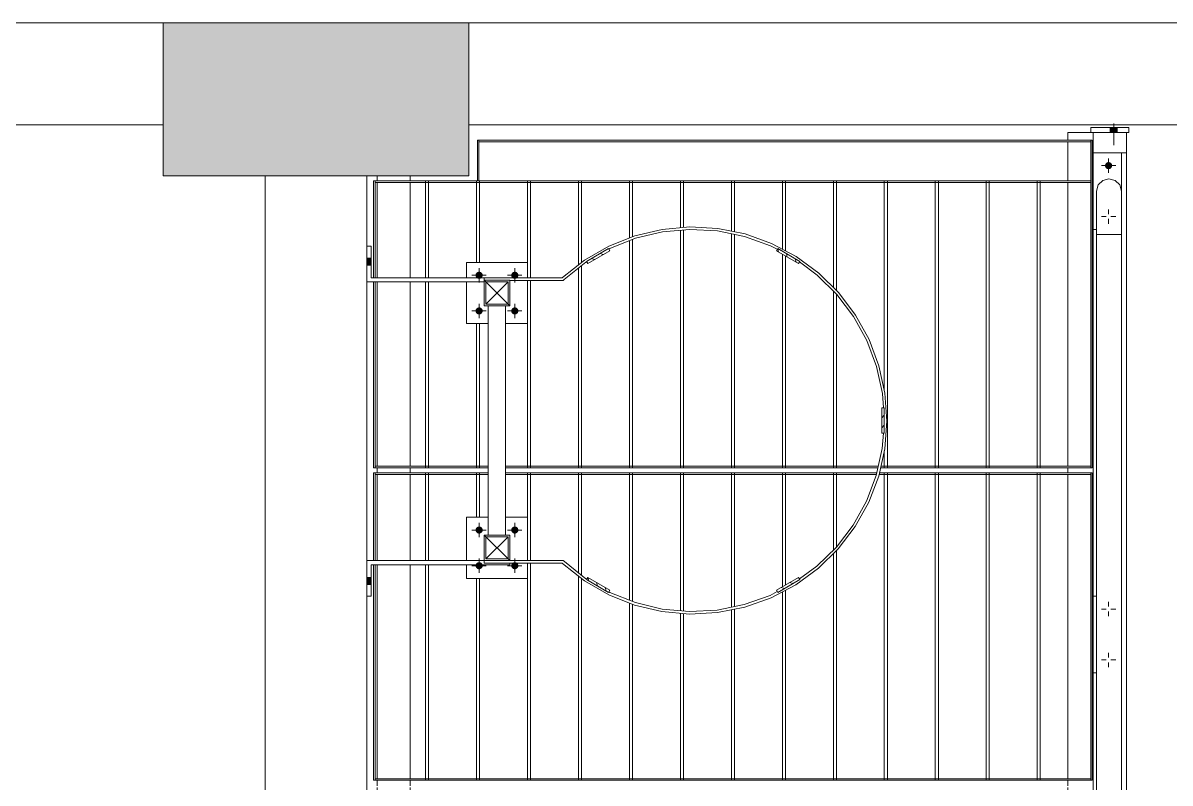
# Model space of a CAD drawing. Header units: millimetres. Extents: x -187664 to 435448, y -313239 to 299894.
# Drawn here: x 37940 to 40190, y -81295 to -79804 of the extents above; entities that cross this region are included whole.
import ezdxf

# ---------------------------------------------------------------- set-up
doc = ezdxf.new("R2010")
doc.units = ezdxf.units.MM
doc.linetypes.add('XKITLINE00', pattern=[0])
for name, color, linetype in [('000 - EXISTING_BUILDING_MAIN_COLOR_1', 7, 'Continuous'), ('000 - EXISTING_BUILDING_MAIN_COLOR_251', 7, 'Continuous'), ('000 - EXISTING_CONCRETE_MAIN_COLOR_1', 7, 'Continuous')]:
    doc.layers.add(name, color=color, linetype=linetype)
doc.layers.add('Part', color=7, linetype='Continuous', lineweight=0)

# ---------------------------------------------------------------- blocks, each defined once
blk = doc.blocks.new('*A4040')
at = {"layer": 'Part'}
blk.add_hatch(color=7, dxfattribs=at).paths.add_polyline_path([(320.68, 179.304), (320.68, 181.704), (325.48, 181.704), (325.48, 179.304)], flags=17)
blk = doc.blocks.new('*A106105')
at = {"layer": '000 - EXISTING_BUILDING_MAIN_COLOR_251', "color": 7, "linetype": 'XKITLINE00', "lineweight": 0}
for p, q in [((327.591715, 178.068498), (327.537074, 178.083139)), ((327.673173, 178.161716), (327.673173, 178.161716)), ((327.673173, 178.161716), (327.673173, 178.161716)), ((327.455615, 177.989921), (327.400974, 178.004562))]:
    blk.add_line(p, q, dxfattribs=at)
blk = doc.blocks.new('*A107106')
at = {"layer": '000 - EXISTING_BUILDING_MAIN_COLOR_251', "color": 7, "linetype": 'XKITLINE00', "lineweight": 0}
for p, q in [((330.341404, 178.107075), (330.326763, 178.161716)), ((330.477504, 178.028498), (330.462863, 178.083139)), ((330.613604, 177.949921), (330.598963, 178.004562))]:
    blk.add_line(p, q, dxfattribs=at)
blk = doc.blocks.new('*A108107')
at = {"layer": '000 - EXISTING_BUILDING_MAIN_COLOR_251', "color": 7, "linetype": 'XKITLINE00', "lineweight": 0}
for p, q in [((331.959968, 175.66364), (331.959968, 175.66364)), ((331.959968, 175.506486), (331.999968, 175.546486)), ((331.959968, 175.349331), (331.999968, 175.389331))]:
    blk.add_line(p, q, dxfattribs=at)
blk = doc.blocks.new('*A127126')
at = {"layer": '000 - EXISTING_BUILDING_MAIN_COLOR_251', "color": 7, "linetype": 'XKITLINE00', "lineweight": 0}
for p, q in [((325.745667, 177.637873), (325.719968, 177.663571)), ((325.719968, 177.663571), (325.719968, 177.663571)), ((326.119968, 177.263571), (326.094368, 177.289171))]:
    blk.add_line(p, q, dxfattribs=at)
blk = doc.blocks.new('*A128127')
at = {"layer": '000 - EXISTING_BUILDING_MAIN_COLOR_251', "color": 7, "linetype": 'XKITLINE00', "lineweight": 0}
for p, q in [((327.361404, 172.945564), (327.346763, 173.000205)), ((327.497504, 172.866987), (327.482863, 172.921628)), ((327.633604, 172.788409), (327.618963, 172.84305))]:
    blk.add_line(p, q, dxfattribs=at)
blk = doc.blocks.new('*A129128')
at = {"layer": '000 - EXISTING_BUILDING_MAIN_COLOR_251', "color": 7, "linetype": 'XKITLINE00', "lineweight": 0}
for p, q in [((330.571715, 172.906987), (330.517074, 172.921628)), ((330.653173, 173.000205), (330.653173, 173.000205)), ((330.653173, 173.000205), (330.653173, 173.000205)), ((330.435615, 172.828409), (330.380974, 172.84305))]:
    blk.add_line(p, q, dxfattribs=at)
blk = doc.blocks.new('*A130129')
at = {"layer": '000 - EXISTING_BUILDING_MAIN_COLOR_251', "color": 7, "linetype": 'XKITLINE00', "lineweight": 0}
for p, q in [((325.745667, 173.63793), (325.719968, 173.663629)), ((325.719968, 173.663629), (325.719968, 173.663629)), ((326.119968, 173.263629), (326.094368, 173.289229))]:
    blk.add_line(p, q, dxfattribs=at)
blk = doc.blocks.new('*A264261')
at = {"layer": '000 - EXISTING_CONCRETE_MAIN_COLOR_1', "color": 7, "linetype": 'XKITLINE00', "lineweight": 0}
for p, q in [((280.032, 181.703982), (320.68, 181.703982)), ((280.032, 180.103982), (320.68, 180.103982)), ((322.279984, 165.144025), (322.279984, 179.303982)), ((323.879984, 178.198291), (323.879984, 179.303982)), ((323.879984, 173.263949), (323.879984, 177.638291)), ((323.879984, 165.144025), (323.879984, 172.703949))]:
    blk.add_line(p, q, dxfattribs=at)
blk = doc.blocks.new('*A266263')
at = {"layer": '000 - EXISTING_BUILDING_MAIN_COLOR_251', "color": 7, "linetype": 'XKITLINE00', "lineweight": 0}
for p, q in [((330.653173, 173.000205), (330.306763, 172.800205)), ((330.326763, 172.765564), (330.673173, 172.965564)), ((330.673173, 172.965564), (330.653173, 173.000205)), ((330.326763, 172.765564), (330.306763, 172.800205))]:
    blk.add_line(p, q, dxfattribs=at)
blk = doc.blocks.new('*A267264')
at = {"layer": '000 - EXISTING_BUILDING_MAIN_COLOR_251', "color": 7, "linetype": 'XKITLINE00', "lineweight": 0}
for p, q in [((327.673173, 178.161716), (327.326763, 177.961716)), ((327.346763, 177.927075), (327.693173, 178.127075)), ((327.693173, 178.127075), (327.673173, 178.161716)), ((327.346763, 177.927075), (327.326763, 177.961716))]:
    blk.add_line(p, q, dxfattribs=at)
blk = doc.blocks.new('*A268265')
at = {"layer": '000 - EXISTING_BUILDING_MAIN_COLOR_251', "color": 7, "linetype": 'XKITLINE00', "lineweight": 0}
for p, q in [((330.326763, 178.161716), (330.306763, 178.127075)), ((330.306763, 178.127075), (330.653173, 177.927075)), ((330.673173, 177.961716), (330.326763, 178.161716)), ((330.653173, 177.927075), (330.673173, 177.961716))]:
    blk.add_line(p, q, dxfattribs=at)
blk = doc.blocks.new('*A269266')
at = {"layer": '000 - EXISTING_BUILDING_MAIN_COLOR_251', "color": 7, "linetype": 'XKITLINE00', "lineweight": 0}
for p, q in [((331.999968, 175.66364), (331.959968, 175.66364)), ((331.959968, 175.66364), (331.959968, 175.26364)), ((331.999968, 175.26364), (331.999968, 175.66364)), ((331.959968, 175.26364), (331.999968, 175.26364))]:
    blk.add_line(p, q, dxfattribs=at)
blk = doc.blocks.new('*A837823')
at = {"layer": '000 - EXISTING_BUILDING_MAIN_COLOR_251', "color": 7, "linetype": 'XKITLINE00', "lineweight": 0}
for p, q in [((324.04, 179.223982), (324.04, 179.303982)), ((324.04, 177.702291), (324.04, 179.199982)), ((324.56, 179.223982), (324.56, 179.303982)), ((324.56, 177.702291), (324.56, 179.199982)), ((324.04, 174.743982), (324.04, 177.638291)), ((324.56, 174.743982), (324.56, 177.638291)), ((324.04, 174.639982), (324.04, 174.719982)), ((324.56, 174.639982), (324.56, 174.719982)), ((324.04, 173.263949), (324.04, 174.615982)), ((324.56, 173.263949), (324.56, 174.615982)), ((324.04, 169.840023), (324.04, 173.199949)), ((324.56, 169.840023), (324.56, 173.199949)), ((324.04, 169.728023), (324.04, 169.816023)), ((324.56, 169.728023), (324.56, 169.816023)), ((324.04, 165.248023), (324.04, 169.704023)), ((324.56, 165.248023), (324.56, 169.704023)), ((324.04, 165.184002), (324.04, 165.224023)), ((324.04, 165.184002), (324.56, 165.184002)), ((324.56, 165.184002), (324.56, 165.224023))]:
    blk.add_line(p, q, dxfattribs=at)
blk = doc.blocks.new('*A838824')
at = {"layer": '000 - EXISTING_BUILDING_MAIN_COLOR_1', "color": 7, "linetype": 'XKITLINE00', "lineweight": 0}
for p, q in [((335.331209, 178.383943), (335.331209, 165.823943)), ((335.331209, 178.383943), (335.720009, 178.383943)), ((335.720009, 165.823943), (335.720009, 178.383943)), ((335.331209, 165.823943), (335.720009, 165.823943))]:
    blk.add_line(p, q, dxfattribs=at)
blk = doc.blocks.new('*A842828')
at = {"layer": '000 - EXISTING_BUILDING_MAIN_COLOR_251', "color": 7, "linetype": 'XKITLINE00', "lineweight": 0}
for p, q in [((325.719968, 177.663571), (326.119968, 177.663571)), ((325.719968, 177.663571), (325.719968, 177.263571)), ((325.745568, 177.289171), (326.094368, 177.637971)), ((325.745568, 177.637971), (326.094368, 177.289171)), ((325.745568, 177.289171), (325.745568, 177.637971)), ((325.745568, 177.637971), (326.094368, 177.637971)), ((326.094368, 177.637971), (326.094368, 177.289171)), ((326.119968, 177.263571), (326.119968, 177.663571)), ((325.719968, 177.263571), (326.119968, 177.263571)), ((326.094368, 177.289171), (325.745568, 177.289171))]:
    blk.add_line(p, q, dxfattribs=at)
blk = doc.blocks.new('*A867853')
at = {"layer": '000 - EXISTING_BUILDING_MAIN_COLOR_251', "color": 7, "linetype": 'XKITLINE00', "lineweight": 0}
for p, q in [((325.439968, 177.9434), (326.399968, 177.9434)), ((325.439968, 177.702291), (325.439968, 177.9434)), ((326.399968, 177.702958), (326.399968, 177.9434)), ((325.439968, 176.9834), (325.439968, 177.638291)), ((326.399968, 176.9834), (326.399968, 177.662958)), ((325.439968, 176.9834), (325.783968, 176.9834)), ((326.055968, 176.9834), (326.399968, 176.9834))]:
    blk.add_line(p, q, dxfattribs=at)
blk = doc.blocks.new('*A868854')
at = {"layer": '000 - EXISTING_BUILDING_MAIN_COLOR_251', "color": 7, "linetype": 'XKITLINE00', "lineweight": 0}
for p, q in [((325.439968, 173.263949), (325.439968, 173.9438)), ((325.439968, 173.9438), (325.783968, 173.9438)), ((326.055968, 173.9438), (326.399968, 173.9438)), ((326.399968, 173.26364), (326.399968, 173.9438)), ((326.399968, 172.9838), (326.399968, 173.22364)), ((325.439968, 172.9838), (325.439968, 173.199949)), ((326.399968, 172.9838), (325.439968, 172.9838))]:
    blk.add_line(p, q, dxfattribs=at)
blk = doc.blocks.new('*A869855')
at = {"layer": '000 - EXISTING_BUILDING_MAIN_COLOR_1', "color": 7, "linetype": 'XKITLINE00', "lineweight": 0}
for p, q in [((335.720009, 179.663943), (335.800009, 179.663943)), ((335.720009, 179.064097), (335.720009, 179.663943)), ((335.800009, 179.663943), (335.800009, 164.53909)), ((335.720009, 164.53909), (335.720009, 165.143825)), ((335.800009, 164.53909), (335.720009, 164.53909))]:
    blk.add_line(p, q, dxfattribs=at)
blk = doc.blocks.new('*A871857')
at = {"layer": '000 - EXISTING_BUILDING_MAIN_COLOR_1', "color": 7, "linetype": 'XKITLINE00', "lineweight": 0}
for p, q in [((335.331241, 179.063979), (335.357286, 179.161179)), ((335.357286, 179.161179), (335.428441, 179.232334)), ((335.428441, 179.232334), (335.525641, 179.258379)), ((335.525641, 179.258379), (335.622841, 179.232334)), ((335.622841, 179.232334), (335.693996, 179.161179)), ((335.693996, 179.161179), (335.720041, 179.063979)), ((335.331241, 179.063979), (335.331241, 178.383979)), ((335.720041, 179.063979), (335.720041, 178.383979)), ((335.331241, 178.383979), (335.720041, 178.383979))]:
    blk.add_line(p, q, dxfattribs=at)
blk = doc.blocks.new('*A872858')
at = {"layer": '000 - EXISTING_BUILDING_MAIN_COLOR_251', "color": 7, "linetype": 'XKITLINE00', "lineweight": 0}
for p, q in [((328.510647, 178.463995), (328.08341, 178.362156)), ((328.9481, 178.503205), (328.510647, 178.463995)), ((328.517086, 178.424517), (328.948784, 178.463211)), ((329.386638, 178.478968), (328.9481, 178.503205)), ((328.948784, 178.463211), (329.381551, 178.439292)), ((329.381551, 178.439292), (329.806354, 178.353261)), ((329.817105, 178.391789), (329.386638, 178.478968)), ((328.08341, 178.362156), (327.675307, 178.199814)), ((327.692738, 178.163812), (328.095471, 178.324018)), ((328.095471, 178.324018), (328.517086, 178.424517)), ((329.806354, 178.353261), (330.214327, 178.206912)), ((330.230518, 178.243489), (329.817105, 178.391789)), ((327.675307, 178.199814), (327.294858, 177.980358)), ((327.677153, 178.154822), (327.692738, 178.163812)), ((330.214327, 178.206912), (330.320299, 178.15052)), ((330.618245, 178.037163), (330.230518, 178.243489)), ((327.294858, 177.980358), (326.950003, 177.708369)), ((326.976978, 177.678833), (327.317295, 177.947244)), ((327.317295, 177.947244), (327.330666, 177.954957)), ((330.972193, 177.777118), (330.618245, 178.037163)), ((330.66733, 177.951595), (330.946243, 177.746678)), ((326.944079, 177.702958), (326.950003, 177.708369)), ((330.946243, 177.746678), (331.254908, 177.442399)), ((331.284974, 177.468782), (330.972193, 177.777118)), ((326.944079, 177.702958), (325.719968, 177.702958)), ((325.719968, 177.702958), (325.719968, 177.663571)), ((326.119968, 177.662958), (326.959596, 177.662958)), ((326.959596, 177.662958), (326.976978, 177.678833)), ((331.254908, 177.442399), (331.516504, 177.096817)), ((331.550058, 177.118592), (331.284974, 177.468782)), ((331.516504, 177.096817), (331.725571, 176.717145)), ((331.761912, 176.733858), (331.550058, 177.118592)), ((331.725571, 176.717145), (331.877744, 176.311309)), ((331.916114, 176.32261), (331.761912, 176.733858)), ((331.877744, 176.311309), (331.969847, 175.88778)), ((332.009445, 175.893434), (331.916114, 176.32261)), ((331.969847, 175.88778), (331.985455, 175.66364)), ((332.039956, 175.455289), (332.009445, 175.893434)), ((332.007177, 175.018425), (332.039956, 175.455289)), ((331.985568, 175.26364), (331.967609, 175.024285)), ((331.967609, 175.024285), (331.87363, 174.602296)), ((331.911946, 174.59081), (332.007177, 175.018425)), ((331.87363, 174.602296), (331.719973, 174.198196)), ((331.75624, 174.181323), (331.911946, 174.59081)), ((331.719973, 174.198196), (331.509829, 173.820379)), ((331.543293, 173.798468), (331.75624, 174.181323)), ((331.509829, 173.820379), (331.247561, 173.47669)), ((331.277528, 173.450196), (331.543293, 173.798468)), ((331.247561, 173.47669), (330.938616, 173.174267)), ((330.964465, 173.143741), (331.277528, 173.450196)), ((325.719968, 173.22364), (325.719968, 173.26364)), ((326.944826, 173.22364), (325.719968, 173.22364)), ((326.119968, 173.26364), (326.960336, 173.26364)), ((326.944826, 173.22364), (326.950753, 173.218231)), ((326.950753, 173.218231), (327.294788, 172.947003)), ((326.960336, 173.26364), (326.977717, 173.247777)), ((326.977717, 173.247777), (327.317224, 172.980118)), ((330.610603, 172.885465), (330.964465, 173.143741)), ((330.938616, 173.174267), (330.667096, 172.97609)), ((327.294788, 172.947003), (327.674235, 172.728042)), ((327.317224, 172.980118), (327.330682, 172.972352)), ((330.223293, 172.680734), (330.610603, 172.885465)), ((327.674235, 172.728042), (328.081214, 172.565894)), ((327.677137, 172.772429), (327.691679, 172.764038)), ((328.093303, 172.604023), (327.691679, 172.764038)), ((330.207197, 172.717352), (329.799912, 172.57235)), ((329.810578, 172.533799), (330.223293, 172.680734)), ((330.320132, 172.77705), (330.207197, 172.717352)), ((328.081214, 172.565894), (328.507273, 172.463926)), ((328.513756, 172.503397), (328.093303, 172.604023)), ((328.944307, 172.46425), (328.513756, 172.503397)), ((329.376014, 172.487395), (328.944307, 172.46425)), ((329.799912, 172.57235), (329.376014, 172.487395)), ((329.381028, 172.44771), (329.810578, 172.533799)), ((328.507273, 172.463926), (328.943565, 172.424257)), ((328.943565, 172.424257), (329.381028, 172.44771))]:
    blk.add_line(p, q, dxfattribs=at)
blk = doc.blocks.new('*A873859')
at = {"layer": '000 - EXISTING_BUILDING_MAIN_COLOR_251', "color": 7, "linetype": 'XKITLINE00', "lineweight": 0}
for p, q in [((327.326763, 172.965564), (327.346763, 173.000205)), ((327.326763, 172.965564), (327.673173, 172.765564)), ((327.346763, 173.000205), (327.693173, 172.800205)), ((327.673173, 172.765564), (327.693173, 172.800205))]:
    blk.add_line(p, q, dxfattribs=at)
blk = doc.blocks.new('*A984969')
at = {"layer": '000 - EXISTING_BUILDING_MAIN_COLOR_251', "color": 7, "linetype": 'XKITLINE00', "lineweight": 0}
for p, q in [((326.119968, 173.663629), (325.719968, 173.663629)), ((325.719968, 173.663629), (325.719968, 173.263629)), ((325.745568, 173.289229), (326.094368, 173.638029)), ((325.745568, 173.638029), (326.094368, 173.289229)), ((325.745568, 173.289229), (325.745568, 173.638029)), ((325.745568, 173.638029), (326.094368, 173.638029)), ((326.094368, 173.638029), (326.094368, 173.289229)), ((326.119968, 173.263629), (326.119968, 173.663629)), ((325.719968, 173.263629), (326.119968, 173.263629)), ((326.094368, 173.289229), (325.745568, 173.289229))]:
    blk.add_line(p, q, dxfattribs=at)
blk = doc.blocks.new('*A985970')
at = {"layer": '000 - EXISTING_BUILDING_MAIN_COLOR_1', "color": 7, "linetype": 'XKITLINE00', "lineweight": 0}
for p, q in [((323.984009, 177.702291), (323.984009, 179.223982)), ((323.984009, 179.223982), (324.008009, 179.223982)), ((324.008009, 177.702291), (324.008009, 179.223982)), ((323.984009, 174.719982), (323.984009, 177.638291)), ((324.008009, 174.719982), (324.008009, 177.638291)), ((323.984009, 174.719982), (324.008009, 174.719982))]:
    blk.add_line(p, q, dxfattribs=at)
blk = doc.blocks.new('*A986971')
at = {"layer": '000 - EXISTING_BUILDING_MAIN_COLOR_1', "color": 7, "linetype": 'XKITLINE00', "lineweight": 0}
for p, q in [((325.612009, 179.223963), (325.611999, 179.864)), ((325.611999, 179.864), (325.635999, 179.864)), ((325.636009, 179.223964), (325.635999, 179.864)), ((325.612009, 179.223963), (325.636009, 179.223964))]:
    blk.add_line(p, q, dxfattribs=at)
blk = doc.blocks.new('*A987972')
at = {"layer": '000 - EXISTING_BUILDING_MAIN_COLOR_251', "color": 7, "linetype": 'XKITLINE00', "lineweight": 0}
for p, q in [((334.880003, 179.98398), (335.240003, 179.98398)), ((334.880003, 179.863977), (334.880003, 179.98398)), ((334.880003, 179.223982), (334.880003, 179.839977)), ((334.880003, 174.743982), (334.880003, 179.199982)), ((334.880003, 174.639982), (334.880003, 174.719982)), ((334.880003, 169.840023), (334.880003, 174.615982)), ((334.880003, 169.728023), (334.880003, 169.816023)), ((334.880003, 165.248023), (334.880003, 169.704023)), ((334.880003, 164.608023), (334.880003, 165.224023)), ((334.880003, 164.543921), (334.880003, 164.584023)), ((334.880003, 164.543921), (335.280003, 164.543921))]:
    blk.add_line(p, q, dxfattribs=at)
blk = doc.blocks.new('*A988973')
at = {"layer": '000 - EXISTING_BUILDING_MAIN_COLOR_1', "color": 7, "linetype": 'XKITLINE00', "lineweight": 0}
for p, q in [((324.008009, 179.223982), (324.008009, 179.199982)), ((324.008009, 179.223982), (335.240009, 179.223982)), ((324.008009, 179.199982), (335.240009, 179.199982)), ((335.240009, 179.223982), (335.240009, 179.199982))]:
    blk.add_line(p, q, dxfattribs=at)
blk = doc.blocks.new('*A989974')
at = {"layer": '000 - EXISTING_BUILDING_MAIN_COLOR_251', "color": 7, "linetype": 'XKITLINE00', "lineweight": 0}
for p, q in [((324.008009, 174.743982), (324.008009, 174.719982)), ((324.008009, 174.743982), (325.783968, 174.743982)), ((324.008009, 174.719982), (325.783968, 174.719982)), ((326.055968, 174.743982), (331.905184, 174.743982)), ((326.055968, 174.719982), (331.899839, 174.719982)), ((331.940713, 174.719982), (335.240009, 174.719982)), ((331.946058, 174.743982), (335.240009, 174.743982)), ((335.240009, 174.743982), (335.240009, 174.719982))]:
    blk.add_line(p, q, dxfattribs=at)
blk = doc.blocks.new('*A990975')
at = {"layer": '000 - EXISTING_BUILDING_MAIN_COLOR_1', "color": 7, "linetype": 'XKITLINE00', "lineweight": 0}
for p, q in [((325.636, 179.863977), (325.636, 179.839977)), ((325.636, 179.863977), (335.240009, 179.863977)), ((325.636, 179.839977), (335.240009, 179.839977)), ((335.240009, 179.863977), (335.240009, 179.839977))]:
    blk.add_line(p, q, dxfattribs=at)
blk = doc.blocks.new('*A991976')
at = {"layer": '000 - EXISTING_BUILDING_MAIN_COLOR_251', "color": 7, "linetype": 'XKITLINE00', "lineweight": 0}
for p, q in [((324.008009, 174.639982), (324.008009, 174.615982)), ((324.008009, 174.639982), (325.783968, 174.639982)), ((324.008009, 174.615982), (325.783968, 174.615982)), ((326.055968, 174.639982), (331.882023, 174.639982)), ((326.055968, 174.615982), (331.876678, 174.615982)), ((331.917551, 174.615982), (335.240009, 174.615982)), ((331.922896, 174.639982), (335.240009, 174.639982)), ((335.240009, 174.639982), (335.240009, 174.615982))]:
    blk.add_line(p, q, dxfattribs=at)
blk = doc.blocks.new('*A992977')
at = {"layer": '000 - EXISTING_BUILDING_MAIN_COLOR_251', "color": 7, "linetype": 'XKITLINE00', "lineweight": 0}
for p, q in [((330.400009, 178.153295), (330.400009, 179.223982)), ((330.400009, 179.223982), (330.448009, 179.223982)), ((330.448009, 178.127752), (330.448009, 179.223982)), ((330.400009, 174.719982), (330.400009, 178.073239)), ((330.448009, 174.719982), (330.448009, 178.045527)), ((330.400009, 174.719982), (330.448009, 174.719982))]:
    blk.add_line(p, q, dxfattribs=at)
blk = doc.blocks.new('*A993978')
at = {"layer": '000 - EXISTING_BUILDING_MAIN_COLOR_251', "color": 7, "linetype": 'XKITLINE00', "lineweight": 0}
for p, q in [((331.200009, 173.430143), (331.200009, 174.639982)), ((331.200009, 174.639982), (331.248009, 174.639982)), ((331.248009, 173.477278), (331.248009, 174.639982)), ((331.248009, 169.816023), (331.248009, 173.4213)), ((331.200009, 169.816023), (331.200009, 173.374313)), ((331.200009, 169.816023), (331.248009, 169.816023))]:
    blk.add_line(p, q, dxfattribs=at)
blk = doc.blocks.new('*A994979')
at = {"layer": '000 - EXISTING_BUILDING_MAIN_COLOR_251', "color": 7, "linetype": 'XKITLINE00', "lineweight": 0}
for p, q in [((331.200009, 177.552539), (331.200009, 179.223982)), ((331.200009, 179.223982), (331.248009, 179.223982)), ((331.248009, 177.505221), (331.248009, 179.223982)), ((331.200009, 174.719982), (331.200009, 177.496518)), ((331.248009, 174.719982), (331.248009, 177.4492)), ((331.200009, 174.719982), (331.248009, 174.719982))]:
    blk.add_line(p, q, dxfattribs=at)
blk = doc.blocks.new('*A995980')
at = {"layer": '000 - EXISTING_BUILDING_MAIN_COLOR_251', "color": 7, "linetype": 'XKITLINE00', "lineweight": 0}
for p, q in [((332.000009, 169.816023), (332.000009, 174.639982)), ((332.000009, 174.639982), (332.048009, 174.639982)), ((332.048009, 169.816023), (332.048009, 174.639982)), ((332.000009, 169.816023), (332.048009, 169.816023))]:
    blk.add_line(p, q, dxfattribs=at)
blk = doc.blocks.new('*A996981')
at = {"layer": '000 - EXISTING_BUILDING_MAIN_COLOR_251', "color": 7, "linetype": 'XKITLINE00', "lineweight": 0}
for p, q in [((332.000009, 175.936824), (332.000009, 179.223982)), ((332.000009, 179.223982), (332.048009, 179.223982)), ((332.048009, 174.719982), (332.048009, 179.223982)), ((332.000009, 174.719982), (332.000009, 174.98624)), ((332.000009, 174.719982), (332.048009, 174.719982))]:
    blk.add_line(p, q, dxfattribs=at)
blk = doc.blocks.new('*A997982')
at = {"layer": '000 - EXISTING_BUILDING_MAIN_COLOR_251', "color": 7, "linetype": 'XKITLINE00', "lineweight": 0}
for p, q in [((332.800009, 169.816023), (332.800009, 174.639982)), ((332.800009, 174.639982), (332.848009, 174.639982)), ((332.848009, 169.816023), (332.848009, 174.639982)), ((332.800009, 169.816023), (332.848009, 169.816023))]:
    blk.add_line(p, q, dxfattribs=at)
blk = doc.blocks.new('*A998983')
at = {"layer": '000 - EXISTING_BUILDING_MAIN_COLOR_251', "color": 7, "linetype": 'XKITLINE00', "lineweight": 0}
for p, q in [((332.800009, 174.719982), (332.800009, 179.223982)), ((332.800009, 179.223982), (332.848009, 179.223982)), ((332.848009, 174.719982), (332.848009, 179.223982)), ((332.800009, 174.719982), (332.848009, 174.719982))]:
    blk.add_line(p, q, dxfattribs=at)
blk = doc.blocks.new('*A999984')
at = {"layer": '000 - EXISTING_BUILDING_MAIN_COLOR_251', "color": 7, "linetype": 'XKITLINE00', "lineweight": 0}
for p, q in [((333.600009, 169.816023), (333.600009, 174.639982)), ((333.600009, 174.639982), (333.648009, 174.639982)), ((333.648009, 169.816023), (333.648009, 174.639982)), ((333.600009, 169.816023), (333.648009, 169.816023))]:
    blk.add_line(p, q, dxfattribs=at)
blk = doc.blocks.new('*A1000985')
at = {"layer": '000 - EXISTING_BUILDING_MAIN_COLOR_251', "color": 7, "linetype": 'XKITLINE00', "lineweight": 0}
for p, q in [((334.400009, 174.719982), (334.400009, 179.223982)), ((334.400009, 179.223982), (334.448009, 179.223982)), ((334.448009, 174.719982), (334.448009, 179.223982)), ((334.400009, 174.719982), (334.448009, 174.719982))]:
    blk.add_line(p, q, dxfattribs=at)
blk = doc.blocks.new('*A1001986')
at = {"layer": '000 - EXISTING_BUILDING_MAIN_COLOR_251', "color": 7, "linetype": 'XKITLINE00', "lineweight": 0}
for p, q in [((333.600009, 174.719982), (333.600009, 179.223982)), ((333.600009, 179.223982), (333.648009, 179.223982)), ((333.648009, 174.719982), (333.648009, 179.223982)), ((333.600009, 174.719982), (333.648009, 174.719982))]:
    blk.add_line(p, q, dxfattribs=at)
blk = doc.blocks.new('*A1002987')
at = {"layer": '000 - EXISTING_BUILDING_MAIN_COLOR_1', "color": 7, "linetype": 'XKITLINE00', "lineweight": 0}
for p, q in [((335.240009, 169.816023), (335.240009, 174.639982)), ((335.240009, 174.639982), (335.264009, 174.639982)), ((335.264009, 169.816023), (335.264009, 174.639982)), ((335.240009, 169.816023), (335.264009, 169.816023))]:
    blk.add_line(p, q, dxfattribs=at)
blk = doc.blocks.new('*A1003988')
at = {"layer": '000 - EXISTING_BUILDING_MAIN_COLOR_1', "color": 7, "linetype": 'XKITLINE00', "lineweight": 0}
for p, q in [((335.240009, 174.719982), (335.240009, 179.863982)), ((335.240009, 179.863982), (335.264009, 179.863982)), ((335.264009, 174.719982), (335.264009, 179.863982)), ((335.240009, 174.719982), (335.264009, 174.719982))]:
    blk.add_line(p, q, dxfattribs=at)
blk = doc.blocks.new('*A1004989')
at = {"layer": '000 - EXISTING_BUILDING_MAIN_COLOR_251', "color": 7, "linetype": 'XKITLINE00', "lineweight": 0}
for p, q in [((334.400009, 169.816023), (334.400009, 174.639982)), ((334.400009, 174.639982), (334.448009, 174.639982)), ((334.448009, 169.816023), (334.448009, 174.639982)), ((334.400009, 169.816023), (334.448009, 169.816023))]:
    blk.add_line(p, q, dxfattribs=at)
blk = doc.blocks.new('*A1005990')
at = {"layer": '000 - EXISTING_BUILDING_MAIN_COLOR_251', "color": 7, "linetype": 'XKITLINE00', "lineweight": 0}
for p, q in [((330.400009, 172.854041), (330.400009, 174.639982)), ((330.400009, 174.639982), (330.448009, 174.639982)), ((330.448009, 172.881753), (330.448009, 174.639982)), ((330.400009, 169.816023), (330.400009, 172.774146)), ((330.448009, 169.816023), (330.448009, 172.799519)), ((330.400009, 169.816023), (330.448009, 169.816023))]:
    blk.add_line(p, q, dxfattribs=at)
blk = doc.blocks.new('*A1006991')
at = {"layer": '000 - EXISTING_BUILDING_MAIN_COLOR_251', "color": 7, "linetype": 'XKITLINE00', "lineweight": 0}
for p, q in [((329.600009, 178.435755), (329.600009, 179.223982)), ((329.600009, 179.223982), (329.648009, 179.223982)), ((329.648009, 178.426034), (329.648009, 179.223982)), ((329.600009, 174.719982), (329.600009, 178.39505)), ((329.648009, 174.719982), (329.648009, 178.385329)), ((329.600009, 174.719982), (329.648009, 174.719982))]:
    blk.add_line(p, q, dxfattribs=at)
blk = doc.blocks.new('*A1007992')
at = {"layer": '000 - EXISTING_BUILDING_MAIN_COLOR_251', "color": 7, "linetype": 'XKITLINE00', "lineweight": 0}
for p, q in [((329.600009, 172.532287), (329.600009, 174.639982)), ((329.600009, 174.639982), (329.648009, 174.639982)), ((329.648009, 172.541907), (329.648009, 174.639982)), ((329.600009, 169.816023), (329.600009, 172.491598)), ((329.648009, 169.816023), (329.648009, 172.501217)), ((329.600009, 169.816023), (329.648009, 169.816023))]:
    blk.add_line(p, q, dxfattribs=at)
blk = doc.blocks.new('*A1008993')
at = {"layer": '000 - EXISTING_BUILDING_MAIN_COLOR_251', "color": 7, "linetype": 'XKITLINE00', "lineweight": 0}
for p, q in [((328.800009, 178.489931), (328.800009, 179.223982)), ((328.800009, 179.223982), (328.848009, 179.223982)), ((328.848009, 178.494234), (328.848009, 179.223982)), ((328.800009, 174.719982), (328.800009, 178.449876)), ((328.848009, 174.719982), (328.848009, 178.454178)), ((328.800009, 174.719982), (328.848009, 174.719982))]:
    blk.add_line(p, q, dxfattribs=at)
blk = doc.blocks.new('*A1009994')
at = {"layer": '000 - EXISTING_BUILDING_MAIN_COLOR_251', "color": 7, "linetype": 'XKITLINE00', "lineweight": 0}
for p, q in [((328.800009, 172.47737), (328.800009, 174.639982)), ((328.800009, 174.639982), (328.848009, 174.639982)), ((328.848009, 172.473006), (328.848009, 174.639982)), ((328.800009, 169.816023), (328.800009, 172.43731)), ((328.848009, 169.816023), (328.848009, 172.432945)), ((328.800009, 169.816023), (328.848009, 169.816023))]:
    blk.add_line(p, q, dxfattribs=at)
blk = doc.blocks.new('*A1010995')
at = {"layer": '000 - EXISTING_BUILDING_MAIN_COLOR_1', "color": 7, "linetype": 'XKITLINE00', "lineweight": 0}
for p, q in [((335.720009, 179.663943), (335.280009, 179.663943)), ((335.280009, 179.663943), (335.280009, 178.463943)), ((335.280009, 178.463943), (335.331241, 178.463943))]:
    blk.add_line(p, q, dxfattribs=at)
blk = doc.blocks.new('*A1011996')
at = {"layer": '000 - EXISTING_BUILDING_MAIN_COLOR_1', "color": 7, "linetype": 'XKITLINE00', "lineweight": 0}
for p, q in [((335.331209, 172.703943), (335.280009, 172.703943)), ((335.280009, 172.703943), (335.280009, 171.503943)), ((335.280009, 171.503943), (335.331209, 171.503943))]:
    blk.add_line(p, q, dxfattribs=at)
blk = doc.blocks.new('*A1012997')
at = {"layer": '000 - EXISTING_BUILDING_MAIN_COLOR_1', "color": 7, "linetype": 'XKITLINE00', "lineweight": 0}
for p, q in [((335.240003, 179.984), (335.240003, 180.064)), ((335.840003, 180.064), (335.240003, 180.064)), ((335.840003, 179.984), (335.840003, 180.064)), ((335.840003, 179.984), (335.240003, 179.984))]:
    blk.add_line(p, q, dxfattribs=at)
blk = doc.blocks.new('*A1013998')
at = {"layer": '000 - EXISTING_BUILDING_MAIN_COLOR_251', "color": 7, "linetype": 'XKITLINE00', "lineweight": 0}
for p, q in [((325.783968, 173.66364), (325.783968, 177.26356)), ((326.055968, 173.66364), (326.055968, 177.26356))]:
    blk.add_line(p, q, dxfattribs=at)
blk = doc.blocks.new('*A1014999')
at = {"layer": '000 - EXISTING_BUILDING_MAIN_COLOR_251', "color": 7, "linetype": 'XKITLINE00', "lineweight": 0}
for p, q in [((323.879968, 177.638291), (323.879968, 178.198291)), ((323.879968, 178.198291), (323.943968, 178.198291)), ((323.943968, 177.702291), (323.943968, 178.198291)), ((323.879968, 177.638291), (325.719968, 177.638291)), ((323.943968, 177.702291), (325.719968, 177.702291))]:
    blk.add_line(p, q, dxfattribs=at)
blk = doc.blocks.new('*A10151000')
at = {"layer": '000 - EXISTING_BUILDING_MAIN_COLOR_251', "color": 7, "linetype": 'XKITLINE00', "lineweight": 0}
for p, q in [((323.879968, 172.703949), (323.879968, 173.263949)), ((323.879968, 173.263949), (325.719968, 173.263949)), ((326.119968, 173.199949), (326.119968, 173.22364)), ((323.943968, 173.199949), (323.943968, 172.703949)), ((323.943968, 173.199949), (326.119968, 173.199949)), ((323.943968, 172.703949), (323.879968, 172.703949))]:
    blk.add_line(p, q, dxfattribs=at)
blk = doc.blocks.new('*A10171002')
at = {"layer": 'Part', "color": 7, "linetype": 'XKITLINE00', "lineweight": 0}
for p, q in [((320.68, 181.703982), (325.48, 181.703982)), ((320.68, 179.303982), (320.68, 181.703982)), ((325.48, 181.703982), (325.48, 179.303982)), ((325.48, 179.303982), (320.68, 179.303982))]:
    blk.add_line(p, q, dxfattribs=at)
blk = doc.blocks.new('*A10181003')
at = {"layer": '000 - EXISTING_CONCRETE_MAIN_COLOR_1', "color": 7, "linetype": 'XKITLINE00', "lineweight": 0}
for p, q in [((325.48, 181.703982), (373.48, 181.703982)), ((325.48, 180.103982), (373.48, 180.103982))]:
    blk.add_line(p, q, dxfattribs=at)
blk = doc.blocks.new('*A10211006')
at = {"layer": '000 - EXISTING_BUILDING_MAIN_COLOR_1', "color": 7, "linetype": 'XKITLINE00', "lineweight": 0}
for p, q in [((335.408009, 172.503943), (335.482601, 172.503943)), ((335.520009, 172.615943), (335.520009, 172.541351)), ((335.632009, 172.503943), (335.557417, 172.503943)), ((335.520009, 172.391943), (335.520009, 172.466535)), ((335.520009, 171.815943), (335.520009, 171.741351)), ((335.408009, 171.703943), (335.482601, 171.703943)), ((335.520009, 171.591943), (335.520009, 171.666535)), ((335.632009, 171.703943), (335.557417, 171.703943))]:
    blk.add_line(p, q, dxfattribs=at)
blk = doc.blocks.new('*A10221007')
at = {"layer": '000 - EXISTING_BUILDING_MAIN_COLOR_1'}
blk.add_hatch(color=7, dxfattribs=at).paths.add_polyline_path([(335.509, 179.409), (335.499, 179.412), (335.489, 179.417), (335.48, 179.424), (335.473, 179.433), (335.468, 179.443), (335.465, 179.453), (335.464, 179.464), (335.465, 179.475), (335.468, 179.485), (335.473, 179.495), (335.48, 179.504), (335.489, 179.511), (335.499, 179.516), (335.509, 179.519), (335.52, 179.52), (335.531, 179.519), (335.541, 179.516), (335.551, 179.511), (335.56, 179.504), (335.567, 179.495), (335.572, 179.485), (335.575, 179.475), (335.576, 179.464), (335.575, 179.453), (335.572, 179.443), (335.567, 179.433), (335.56, 179.424), (335.551, 179.417), (335.541, 179.412), (335.531, 179.409), (335.52, 179.408)], flags=17)
at = {"layer": '000 - EXISTING_BUILDING_MAIN_COLOR_1', "color": 7, "linetype": 'XKITLINE00', "lineweight": 0}
for p, q in [((335.52, 179.576), (335.52, 179.352)), ((335.632, 179.464), (335.408, 179.464)), ((335.408, 178.664), (335.483, 178.664)), ((335.52, 178.776), (335.52, 178.701)), ((335.52, 178.552), (335.52, 178.627)), ((335.632, 178.664), (335.557, 178.664))]:
    blk.add_line(p, q, dxfattribs=at)
blk = doc.blocks.new('*A10231008')
at = {"layer": '000 - EXISTING_BUILDING_MAIN_COLOR_1'}
blk.add_hatch(color=7, dxfattribs=at).paths.add_polyline_path([(335.544, 179.984), (335.544, 180.064), (335.656, 180.064), (335.656, 179.984)], flags=17)
blk.add_hatch(color=7, dxfattribs=at).paths.add_polyline_path([(335.544, 179.984), (335.544, 180.064), (335.656, 180.064), (335.656, 179.984)], flags=17)
at = {"layer": '000 - EXISTING_BUILDING_MAIN_COLOR_1', "color": 7, "linetype": 'XKITLINE00', "lineweight": 0}
for p, q in [((335.544, 180.064), (335.544, 179.984)), ((335.544, 180.064), (335.544, 179.984)), ((335.6, 180.127), (335.6, 179.784)), ((335.6, 180.127), (335.6, 179.784)), ((335.656, 180.064), (335.656, 179.984)), ((335.656, 180.064), (335.656, 179.984))]:
    blk.add_line(p, q, dxfattribs=at)
blk = doc.blocks.new('*A10241009')
at = {"layer": '000 - EXISTING_BUILDING_MAIN_COLOR_1'}
blk.add_hatch(color=7, dxfattribs=at).paths.add_polyline_path([(323.944, 177.902), (323.88, 177.902), (323.88, 178.014), (323.944, 178.014)], flags=17)
at = {"layer": '000 - EXISTING_BUILDING_MAIN_COLOR_1', "color": 7, "linetype": 'XKITLINE00', "lineweight": 0}
for p, q in [((323.88, 178.014), (323.944, 178.014)), ((323.88, 177.958), (323.944, 177.958)), ((323.88, 177.902), (323.944, 177.902))]:
    blk.add_line(p, q, dxfattribs=at)
blk = doc.blocks.new('*A10251010')
at = {"layer": '000 - EXISTING_BUILDING_MAIN_COLOR_1'}
blk.add_hatch(color=7, dxfattribs=at).paths.add_polyline_path([(323.88, 173), (323.944, 173), (323.944, 172.888), (323.88, 172.888)], flags=17)
at = {"layer": '000 - EXISTING_BUILDING_MAIN_COLOR_1', "color": 7, "linetype": 'XKITLINE00', "lineweight": 0}
for p, q in [((323.944, 173), (323.88, 173)), ((323.944, 172.944), (323.88, 172.944)), ((323.944, 172.888), (323.88, 172.888))]:
    blk.add_line(p, q, dxfattribs=at)
blk = doc.blocks.new('*A10271011')
at = {"layer": '000 - EXISTING_BUILDING_MAIN_COLOR_1'}
blk.add_hatch(color=7, dxfattribs=at).paths.add_polyline_path([(323.88, 173), (323.944, 173), (323.944, 172.888), (323.88, 172.888)], flags=17)
at = {"layer": '000 - EXISTING_BUILDING_MAIN_COLOR_1', "color": 7, "linetype": 'XKITLINE00', "lineweight": 0}
for p, q in [((323.944, 173), (323.88, 173)), ((323.944, 172.944), (323.88, 172.944)), ((323.944, 172.888), (323.88, 172.888))]:
    blk.add_line(p, q, dxfattribs=at)
blk = doc.blocks.new('*A10281012')
at = {"layer": '000 - EXISTING_BUILDING_MAIN_COLOR_1'}
blk.add_hatch(color=7, dxfattribs=at).paths.add_polyline_path([(323.944, 177.902), (323.88, 177.902), (323.88, 178.014), (323.944, 178.014)], flags=17)
at = {"layer": '000 - EXISTING_BUILDING_MAIN_COLOR_1', "color": 7, "linetype": 'XKITLINE00', "lineweight": 0}
for p, q in [((323.88, 178.014), (323.944, 178.014)), ((323.88, 177.958), (323.944, 177.958)), ((323.88, 177.902), (323.944, 177.902))]:
    blk.add_line(p, q, dxfattribs=at)
blk = doc.blocks.new('*A10291013')
at = {"layer": '000 - EXISTING_BUILDING_MAIN_COLOR_251'}
for points in [[(325.629, 177.688), (325.619, 177.692), (325.609, 177.697), (325.6, 177.704), (325.593, 177.712), (325.588, 177.722), (325.585, 177.732), (325.584, 177.743), (325.585, 177.754), (325.588, 177.765), (325.593, 177.775), (325.6, 177.783), (325.609, 177.79), (325.619, 177.795), (325.629, 177.798), (325.64, 177.799), (325.651, 177.798), (325.661, 177.795), (325.671, 177.79), (325.68, 177.783), (325.687, 177.775), (325.692, 177.765), (325.695, 177.754), (325.696, 177.743), (325.695, 177.732), (325.692, 177.722), (325.687, 177.712), (325.68, 177.704), (325.671, 177.697), (325.661, 177.692), (325.651, 177.688), (325.64, 177.687)], [(326.189, 177.688), (326.179, 177.692), (326.169, 177.697), (326.16, 177.704), (326.153, 177.712), (326.148, 177.722), (326.145, 177.732), (326.144, 177.743), (326.145, 177.754), (326.148, 177.765), (326.153, 177.775), (326.16, 177.783), (326.169, 177.79), (326.179, 177.795), (326.189, 177.798), (326.2, 177.799), (326.211, 177.798), (326.221, 177.795), (326.231, 177.79), (326.24, 177.783), (326.247, 177.775), (326.252, 177.765), (326.255, 177.754), (326.256, 177.743), (326.255, 177.732), (326.252, 177.722), (326.247, 177.712), (326.24, 177.704), (326.231, 177.697), (326.221, 177.692), (326.211, 177.688), (326.2, 177.687)], [(325.629, 177.128), (325.619, 177.132), (325.609, 177.137), (325.6, 177.144), (325.593, 177.152), (325.588, 177.162), (325.585, 177.172), (325.584, 177.183), (325.585, 177.194), (325.588, 177.205), (325.593, 177.215), (325.6, 177.223), (325.609, 177.23), (325.619, 177.235), (325.629, 177.238), (325.64, 177.239), (325.651, 177.238), (325.661, 177.235), (325.671, 177.23), (325.68, 177.223), (325.687, 177.215), (325.692, 177.205), (325.695, 177.194), (325.696, 177.183), (325.695, 177.172), (325.692, 177.162), (325.687, 177.152), (325.68, 177.144), (325.671, 177.137), (325.661, 177.132), (325.651, 177.128), (325.64, 177.127)], [(326.189, 177.128), (326.179, 177.132), (326.169, 177.137), (326.16, 177.144), (326.153, 177.152), (326.148, 177.162), (326.145, 177.172), (326.144, 177.183), (326.145, 177.194), (326.148, 177.205), (326.153, 177.215), (326.16, 177.223), (326.169, 177.23), (326.179, 177.235), (326.189, 177.238), (326.2, 177.239), (326.211, 177.238), (326.221, 177.235), (326.231, 177.23), (326.24, 177.223), (326.247, 177.215), (326.252, 177.205), (326.255, 177.194), (326.256, 177.183), (326.255, 177.172), (326.252, 177.162), (326.247, 177.152), (326.24, 177.144), (326.231, 177.137), (326.221, 177.132), (326.211, 177.128), (326.2, 177.127)]]:
    blk.add_hatch(color=7, dxfattribs=at).paths.add_polyline_path(points, flags=17)
at = {"layer": '000 - EXISTING_BUILDING_MAIN_COLOR_251', "color": 7, "linetype": 'XKITLINE00', "lineweight": 0}
for p, q in [((325.752, 177.743), (325.528, 177.743)), ((325.64, 177.855), (325.64, 177.631)), ((326.312, 177.743), (326.088, 177.743)), ((326.2, 177.855), (326.2, 177.631)), ((325.752, 177.183), (325.528, 177.183)), ((325.64, 177.295), (325.64, 177.071)), ((326.312, 177.183), (326.088, 177.183)), ((326.2, 177.295), (326.2, 177.071))]:
    blk.add_line(p, q, dxfattribs=at)
blk = doc.blocks.new('*A10301014')
at = {"layer": '000 - EXISTING_BUILDING_MAIN_COLOR_251'}
for points in [[(325.629, 173.689), (325.619, 173.692), (325.609, 173.697), (325.6, 173.704), (325.593, 173.713), (325.588, 173.722), (325.585, 173.733), (325.584, 173.744), (325.585, 173.755), (325.588, 173.765), (325.593, 173.775), (325.6, 173.783), (325.609, 173.79), (325.619, 173.796), (325.629, 173.799), (325.64, 173.8), (325.651, 173.799), (325.661, 173.796), (325.671, 173.79), (325.68, 173.783), (325.687, 173.775), (325.692, 173.765), (325.695, 173.755), (325.696, 173.744), (325.695, 173.733), (325.692, 173.722), (325.687, 173.713), (325.68, 173.704), (325.671, 173.697), (325.661, 173.692), (325.651, 173.689), (325.64, 173.688)], [(326.189, 173.689), (326.179, 173.692), (326.169, 173.697), (326.16, 173.704), (326.153, 173.713), (326.148, 173.722), (326.145, 173.733), (326.144, 173.744), (326.145, 173.755), (326.148, 173.765), (326.153, 173.775), (326.16, 173.783), (326.169, 173.79), (326.179, 173.796), (326.189, 173.799), (326.2, 173.8), (326.211, 173.799), (326.221, 173.796), (326.231, 173.79), (326.24, 173.783), (326.247, 173.775), (326.252, 173.765), (326.255, 173.755), (326.256, 173.744), (326.255, 173.733), (326.252, 173.722), (326.247, 173.713), (326.24, 173.704), (326.231, 173.697), (326.221, 173.692), (326.211, 173.689), (326.2, 173.688)], [(325.629, 173.129), (325.619, 173.132), (325.609, 173.137), (325.6, 173.144), (325.593, 173.153), (325.588, 173.162), (325.585, 173.173), (325.584, 173.184), (325.585, 173.195), (325.588, 173.205), (325.593, 173.215), (325.6, 173.223), (325.609, 173.23), (325.619, 173.236), (325.629, 173.239), (325.64, 173.24), (325.651, 173.239), (325.661, 173.236), (325.671, 173.23), (325.68, 173.223), (325.687, 173.215), (325.692, 173.205), (325.695, 173.195), (325.696, 173.184), (325.695, 173.173), (325.692, 173.162), (325.687, 173.153), (325.68, 173.144), (325.671, 173.137), (325.661, 173.132), (325.651, 173.129), (325.64, 173.128)], [(326.189, 173.129), (326.179, 173.132), (326.169, 173.137), (326.16, 173.144), (326.153, 173.153), (326.148, 173.162), (326.145, 173.173), (326.144, 173.184), (326.145, 173.195), (326.148, 173.205), (326.153, 173.215), (326.16, 173.223), (326.169, 173.23), (326.179, 173.236), (326.189, 173.239), (326.2, 173.24), (326.211, 173.239), (326.221, 173.236), (326.231, 173.23), (326.24, 173.223), (326.247, 173.215), (326.252, 173.205), (326.255, 173.195), (326.256, 173.184), (326.255, 173.173), (326.252, 173.162), (326.247, 173.153), (326.24, 173.144), (326.231, 173.137), (326.221, 173.132), (326.211, 173.129), (326.2, 173.128)]]:
    blk.add_hatch(color=7, dxfattribs=at).paths.add_polyline_path(points, flags=17)
at = {"layer": '000 - EXISTING_BUILDING_MAIN_COLOR_251', "color": 7, "linetype": 'XKITLINE00', "lineweight": 0}
for p, q in [((325.64, 173.856), (325.64, 173.632)), ((326.2, 173.856), (326.2, 173.632)), ((325.752, 173.744), (325.528, 173.744)), ((326.312, 173.744), (326.088, 173.744)), ((325.64, 173.296), (325.64, 173.072)), ((326.2, 173.296), (326.2, 173.072)), ((325.752, 173.184), (325.528, 173.184)), ((326.312, 173.184), (326.088, 173.184))]:
    blk.add_line(p, q, dxfattribs=at)
blk = doc.blocks.new('*A10311015')
at = {"layer": '000 - EXISTING_BUILDING_MAIN_COLOR_1', "color": 7, "linetype": 'XKITLINE00', "lineweight": 0}
for p, q in [((335.280003, 179.663943), (335.280003, 179.98398)), ((335.800003, 179.663943), (335.800003, 179.98398)), ((335.280003, 172.703943), (335.280003, 178.463943)), ((335.280003, 165.743943), (335.280003, 171.503943)), ((335.280003, 164.50402), (335.280003, 164.543943)), ((335.800003, 164.50402), (335.800003, 164.53909))]:
    blk.add_line(p, q, dxfattribs=at)
blk = doc.blocks.new('*A10411025')
at = {"layer": '000 - EXISTING_BUILDING_MAIN_COLOR_251', "color": 7, "linetype": 'XKITLINE00', "lineweight": 0}
for p, q in [((324.008009, 169.840023), (324.008009, 169.816023)), ((324.008009, 169.840023), (335.240009, 169.840023)), ((324.008009, 169.816023), (335.240009, 169.816023)), ((335.240009, 169.840023), (335.240009, 169.816023))]:
    blk.add_line(p, q, dxfattribs=at)
blk = doc.blocks.new('*A10511035')
at = {"layer": '000 - EXISTING_BUILDING_MAIN_COLOR_251', "color": 7, "linetype": 'XKITLINE00', "lineweight": 0}
for p, q in [((324.800009, 173.263949), (324.800009, 174.639982)), ((324.800009, 174.639982), (324.848009, 174.639982)), ((324.848009, 173.263949), (324.848009, 174.639982)), ((324.800009, 169.816023), (324.800009, 173.199949)), ((324.848009, 169.816023), (324.848009, 173.199949)), ((324.800009, 169.816023), (324.848009, 169.816023))]:
    blk.add_line(p, q, dxfattribs=at)
blk = doc.blocks.new('*A10521036')
at = {"layer": '000 - EXISTING_BUILDING_MAIN_COLOR_251', "color": 7, "linetype": 'XKITLINE00', "lineweight": 0}
for p, q in [((324.800009, 177.702291), (324.800009, 179.223982)), ((324.800009, 179.223982), (324.848009, 179.223982)), ((324.848009, 177.702291), (324.848009, 179.223982)), ((324.800009, 174.719982), (324.800009, 177.638291)), ((324.848009, 174.719982), (324.848009, 177.638291)), ((324.800009, 174.719982), (324.848009, 174.719982))]:
    blk.add_line(p, q, dxfattribs=at)
blk = doc.blocks.new('*A10531037')
at = {"layer": '000 - EXISTING_BUILDING_MAIN_COLOR_251', "color": 7, "linetype": 'XKITLINE00', "lineweight": 0}
for p, q in [((325.600009, 173.9438), (325.600009, 174.639982)), ((325.600009, 174.639982), (325.648009, 174.639982)), ((325.648009, 173.9438), (325.648009, 174.639982)), ((325.600009, 169.816023), (325.600009, 172.9838)), ((325.648009, 169.816023), (325.648009, 172.9838)), ((325.600009, 169.816023), (325.648009, 169.816023))]:
    blk.add_line(p, q, dxfattribs=at)
blk = doc.blocks.new('*A10541038')
at = {"layer": '000 - EXISTING_BUILDING_MAIN_COLOR_251', "color": 7, "linetype": 'XKITLINE00', "lineweight": 0}
for p, q in [((325.600009, 177.9434), (325.600009, 179.223982)), ((325.600009, 179.223982), (325.648009, 179.223982)), ((325.648009, 177.9434), (325.648009, 179.223982)), ((325.600009, 174.719982), (325.600009, 176.9834)), ((325.648009, 174.719982), (325.648009, 176.9834)), ((325.600009, 174.719982), (325.648009, 174.719982))]:
    blk.add_line(p, q, dxfattribs=at)
blk = doc.blocks.new('*A10551039')
at = {"layer": '000 - EXISTING_BUILDING_MAIN_COLOR_251', "color": 7, "linetype": 'XKITLINE00', "lineweight": 0}
for p, q in [((326.400009, 173.9438), (326.400009, 174.639982)), ((326.400009, 174.639982), (326.448009, 174.639982)), ((326.448009, 173.26364), (326.448009, 174.639982)), ((326.448009, 169.816023), (326.448009, 173.22364)), ((326.400009, 169.816023), (326.400009, 172.9838)), ((326.400009, 169.816023), (326.448009, 169.816023))]:
    blk.add_line(p, q, dxfattribs=at)
blk = doc.blocks.new('*A10561040')
at = {"layer": '000 - EXISTING_BUILDING_MAIN_COLOR_251', "color": 7, "linetype": 'XKITLINE00', "lineweight": 0}
for p, q in [((326.400009, 177.9434), (326.400009, 179.223982)), ((326.400009, 179.223982), (326.448009, 179.223982)), ((326.448009, 177.702958), (326.448009, 179.223982)), ((326.448009, 174.719982), (326.448009, 177.662958)), ((326.400009, 174.719982), (326.400009, 176.9834)), ((326.400009, 174.719982), (326.448009, 174.719982))]:
    blk.add_line(p, q, dxfattribs=at)
blk = doc.blocks.new('*A10571041')
at = {"layer": '000 - EXISTING_BUILDING_MAIN_COLOR_251', "color": 7, "linetype": 'XKITLINE00', "lineweight": 0}
for p, q in [((327.200009, 173.072527), (327.200009, 174.639982)), ((327.200009, 174.639982), (327.248009, 174.639982)), ((327.248009, 173.034685), (327.248009, 174.639982)), ((327.200009, 169.816023), (327.200009, 173.021724)), ((327.248009, 169.816023), (327.248009, 172.983882)), ((327.200009, 169.816023), (327.248009, 169.816023))]:
    blk.add_line(p, q, dxfattribs=at)
blk = doc.blocks.new('*A10581042')
at = {"layer": '000 - EXISTING_BUILDING_MAIN_COLOR_251', "color": 7, "linetype": 'XKITLINE00', "lineweight": 0}
for p, q in [((327.200009, 177.905551), (327.200009, 179.223982)), ((327.200009, 179.223982), (327.248009, 179.223982)), ((327.248009, 177.943409), (327.248009, 179.223982)), ((327.248009, 174.719982), (327.248009, 177.892598)), ((327.200009, 174.719982), (327.200009, 177.85474)), ((327.200009, 174.719982), (327.248009, 174.719982))]:
    blk.add_line(p, q, dxfattribs=at)
blk = doc.blocks.new('*A10591043')
at = {"layer": '000 - EXISTING_BUILDING_MAIN_COLOR_251', "color": 7, "linetype": 'XKITLINE00', "lineweight": 0}
for p, q in [((328.000009, 172.641193), (328.000009, 174.639982)), ((328.000009, 174.639982), (328.048009, 174.639982)), ((328.048009, 172.622069), (328.048009, 174.639982)), ((328.000009, 169.816023), (328.000009, 172.598247)), ((328.048009, 169.816023), (328.048009, 172.579123)), ((328.000009, 169.816023), (328.048009, 169.816023))]:
    blk.add_line(p, q, dxfattribs=at)
blk = doc.blocks.new('*A10601044')
at = {"layer": '000 - EXISTING_BUILDING_MAIN_COLOR_251', "color": 7, "linetype": 'XKITLINE00', "lineweight": 0}
for p, q in [((328.000009, 178.32898), (328.000009, 179.223982)), ((328.000009, 179.223982), (328.048009, 179.223982)), ((328.048009, 178.348074), (328.048009, 179.223982)), ((328.000009, 174.719982), (328.000009, 178.286043)), ((328.048009, 174.719982), (328.048009, 178.305138)), ((328.000009, 174.719982), (328.048009, 174.719982))]:
    blk.add_line(p, q, dxfattribs=at)
blk = doc.blocks.new('*A10611045')
at = {"layer": '000 - EXISTING_BUILDING_MAIN_COLOR_1', "color": 7, "linetype": 'XKITLINE00', "lineweight": 0}
for p, q in [((323.984009, 173.263949), (323.984009, 174.639982)), ((323.984009, 174.639982), (324.008009, 174.639982)), ((324.008009, 173.263949), (324.008009, 174.639982)), ((323.984009, 169.816023), (323.984009, 173.199949)), ((324.008009, 169.816023), (324.008009, 173.199949)), ((323.984009, 169.816023), (324.008009, 169.816023))]:
    blk.add_line(p, q, dxfattribs=at)

msp = doc.modelspace()

# ---------------------------------------------------------------- block references
at = {"color": 7, "lineweight": 0, "xscale": 125, "yscale": 125, "zscale": 125}
for name in ['*A264261', '*A4040', '*A10171002', '*A10181003', '*A10231008', '*A987972', '*A1012997', '*A10311015', '*A986971', '*A990975', '*A1003988', '*A1010995', '*A10221007', '*A869855', '*A985970', '*A988973', '*A837823', '*A10521036', '*A10541038', '*A10561040', '*A10581042', '*A10601044', '*A1008993', '*A1006991', '*A992977', '*A994979', '*A996981', '*A998983', '*A1001986', '*A1000985', '*A871857', '*A872858', '*A838824', '*A1014999', '*A267264', '*A106105', '*A268265', '*A107106', '*A10241009', '*A10281012', '*A867853', '*A10291013', '*A127126', '*A842828', '*A1013998', '*A108107', '*A269266', '*A989974', '*A10611045', '*A991976', '*A10511035', '*A10531037', '*A10551039', '*A10571041', '*A10591043', '*A1009994', '*A1007992', '*A1005990', '*A993978', '*A995980', '*A997982', '*A999984', '*A1004989', '*A1002987', '*A868854', '*A10301014', '*A130129', '*A984969', '*A10151000', '*A10251010', '*A10271011', '*A873859', '*A128127', '*A266263', '*A129128', '*A1011996', '*A10211006', '*A10411025']:
    msp.add_blockref(name, (-1870.442, -102516.924), dxfattribs=at)

doc.saveas('drawing.dxf')
